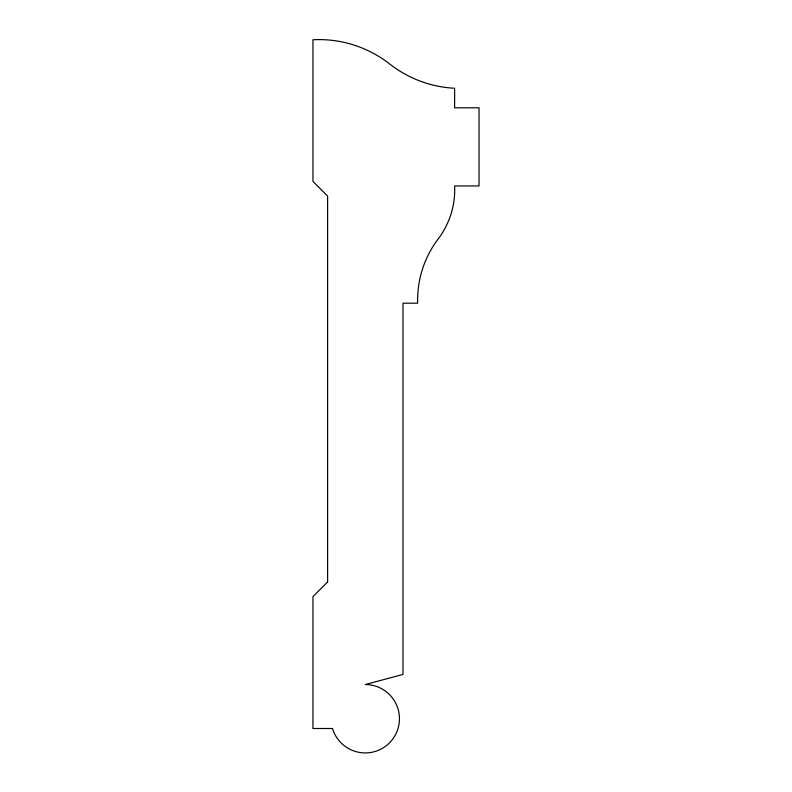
<?xml version="1.0" encoding="UTF-8"?>
<svg xmlns="http://www.w3.org/2000/svg" width="792" height="792" viewBox="0 0 792 792"><rect width="100%" height="100%" fill="white"/><g stroke="black" fill="none" stroke-linecap="round" stroke-linejoin="round"><path stroke-width="1.19" d="M327.611 581.962L312.959 596.614L312.959 728.501L332.501 728.501A34.195 34.195 0 0 0 371.834 752.291A34.195 34.195 0 0 0 399.297 715.433A34.195 34.195 0 0 0 365.27 684.536L403.009 674.428L403.009 303.188L417.671 303.188A101.366 101.366 0 0 1 438.253 238.828A80.883 80.883 0 0 0 454.618 185.952L479.041 185.952L479.041 107.801L454.618 107.801L454.618 88.258A114.87 114.87 0 0 1 389.684 63.984A114.632 114.632 0 0 0 312.959 39.758L312.959 181.417L327.611 196.07L327.611 581.962"/></g></svg>
